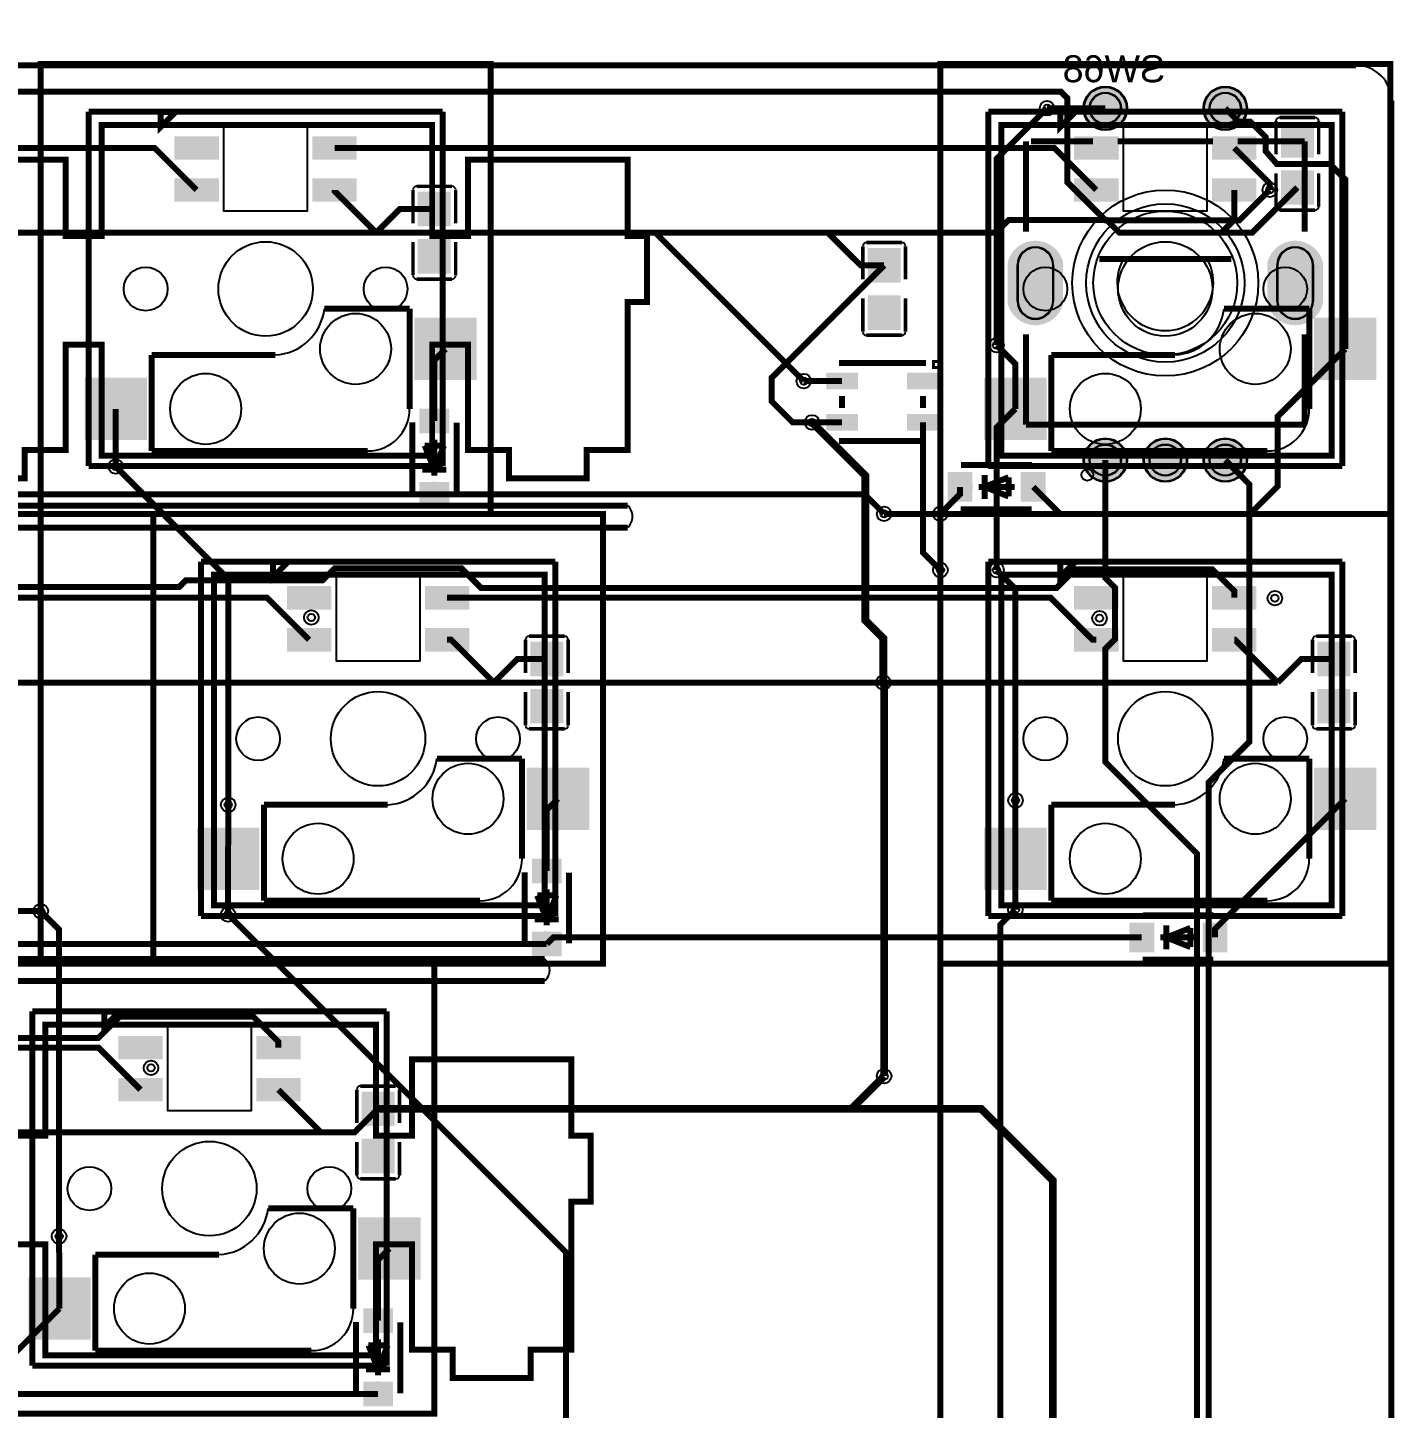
# Model space of a CAD drawing. Extents: x 183 to 12581, y -4976 to -1155.
# Drawn here: x 10291 to 12570, y -3460 to -1158 of the extents above; entities that cross this region are included whole.
import ezdxf

# ---------------------------------------------------------------- set-up
doc = ezdxf.new("R2010")
doc.units = 9
for name, color, linetype, true_color in [('BoardOutLine', 7, 'Continuous', 0xff00ff), ('BottomLayer', 7, 'Continuous', 0x0000ff), ('BottomPasteMaskLayer', 7, 'Continuous', 0x800000), ('BottomSilkLayer', 7, 'Continuous', 0x66cc33), ('BottomSolderMaskLayer', 7, 'Continuous', 0xaa00ff), ('Document', 7, 'Continuous', 0xffffff), ('Hole', 7, 'Continuous', 0x222222), ('Multi-Layer', 7, 'Continuous', 0xc0c0c0), ('TopLayer', 7, 'Continuous', 0xff0000), ('TopSilkLayer', 7, 'Continuous', 0xffcc00), ('TopSolderMaskLayer', 7, 'Continuous', 0x800080)]:
    doc.layers.add(name, color=color, linetype=linetype, true_color=true_color)
doc.styles.get("Standard").update_dxf_attribs({"font": 'arial.ttf'})

msp = doc.modelspace()

# ---------------------------------------------------------------- hatches: boundary and pattern name
at = {"layer": 'BottomLayer'}
for points in [[(12381.4, -1373.7), (12434.6, -1373.7), (12434.6, -1318.2), (12381.4, -1318.2)], [(10537.7, -1341.3), (10607.7, -1341.3), (10607.7, -1376.3), (10537.7, -1376.3)], [(10767.7, -1341.3), (10837.7, -1341.3), (10837.7, -1376.3), (10767.7, -1376.3)], [(12037.8, -1341.3), (12107.8, -1341.3), (12107.8, -1376.3), (12037.8, -1376.3)], [(12267.8, -1341.3), (12337.8, -1341.3), (12337.8, -1376.3), (12267.8, -1376.3)], [(12381.4, -1396.9), (12434.6, -1396.9), (12434.6, -1452.4), (12381.4, -1452.4)], [(10537.7, -1411.3), (10607.7, -1411.3), (10607.7, -1446.3), (10537.7, -1446.3)], [(10767.7, -1411.3), (10837.7, -1411.3), (10837.7, -1446.3), (10767.7, -1446.3)], [(12037.8, -1411.3), (12107.8, -1411.3), (12107.8, -1446.3), (12037.8, -1446.3)], [(12267.8, -1411.3), (12337.8, -1411.3), (12337.8, -1446.3), (12267.8, -1446.3)], [(10995.6, -1488.4), (10942.4, -1488.4), (10942.4, -1432.9), (10995.6, -1432.9)], [(10995.6, -1511.6), (10942.4, -1511.6), (10942.4, -1567.2), (10995.6, -1567.2)], [(11692.4, -1582.2), (11745.6, -1582.2), (11745.6, -1526.7), (11692.4, -1526.7)], [(11692.4, -1605.4), (11745.6, -1605.4), (11745.6, -1660.9), (11692.4, -1660.9)], [(10937.7, -1643.8), (11037.7, -1643.8), (11037.7, -1743.8), (10937.7, -1743.8)], [(12437.8, -1643.8), (12537.8, -1643.8), (12537.8, -1743.8), (12437.8, -1743.8)], [(10387.7, -1743.8), (10487.7, -1743.8), (10487.7, -1843.8), (10387.7, -1843.8)], [(11623.4, -1760.2), (11674.6, -1760.2), (11674.6, -1734.6), (11623.4, -1734.6)], [(11758.4, -1760.2), (11809.6, -1760.2), (11809.6, -1734.6), (11758.4, -1734.6)], [(11887.8, -1743.8), (11987.8, -1743.8), (11987.8, -1843.8), (11887.8, -1843.8)], [(10992.6, -1833.7), (10992.6, -1794.3), (10945.4, -1794.3), (10945.4, -1833.7)], [(11623.4, -1829.1), (11674.6, -1829.1), (11674.6, -1803.5), (11623.4, -1803.5)], [(11758.4, -1829.1), (11809.6, -1829.1), (11809.6, -1803.5), (11758.4, -1803.5)], [(11825.8, -1947.4), (11865.2, -1947.4), (11865.2, -1900.2), (11825.8, -1900.2)], [(11947.8, -1947.4), (11987.2, -1947.4), (11987.2, -1900.2), (11947.8, -1900.2)], [(10992.6, -1955.7), (10992.6, -1916.4), (10945.4, -1916.4), (10945.4, -1955.7)], [(10725.2, -2091.3), (10795.2, -2091.3), (10795.2, -2126.3), (10725.2, -2126.3)], [(10955.2, -2091.3), (11025.2, -2091.3), (11025.2, -2126.3), (10955.2, -2126.3)], [(12037.8, -2091.3), (12107.8, -2091.3), (12107.8, -2126.3), (12037.8, -2126.3)], [(12267.8, -2091.3), (12337.8, -2091.3), (12337.8, -2126.3), (12267.8, -2126.3)], [(10725.2, -2161.3), (10795.2, -2161.3), (10795.2, -2196.3), (10725.2, -2196.3)], [(10955.2, -2161.3), (11025.2, -2161.3), (11025.2, -2196.3), (10955.2, -2196.3)], [(12037.8, -2161.3), (12107.8, -2161.3), (12107.8, -2196.3), (12037.8, -2196.3)], [(12267.8, -2161.3), (12337.8, -2161.3), (12337.8, -2196.3), (12267.8, -2196.3)], [(11183.1, -2238.4), (11129.9, -2238.4), (11129.9, -2182.9), (11183.1, -2182.9)], [(12495.6, -2238.4), (12442.4, -2238.4), (12442.4, -2182.9), (12495.6, -2182.9)], [(11183.1, -2261.7), (11129.9, -2261.7), (11129.9, -2317.2), (11183.1, -2317.2)], [(12495.6, -2261.7), (12442.4, -2261.7), (12442.4, -2317.2), (12495.6, -2317.2)], [(11125.2, -2393.8), (11225.2, -2393.8), (11225.2, -2493.8), (11125.2, -2493.8)], [(12437.8, -2393.8), (12537.8, -2393.8), (12537.8, -2493.8), (12437.8, -2493.8)], [(10575.2, -2493.8), (10675.2, -2493.8), (10675.2, -2593.8), (10575.2, -2593.8)], [(11887.8, -2493.8), (11987.8, -2493.8), (11987.8, -2593.8), (11887.8, -2593.8)], [(11180.1, -2583.7), (11180.1, -2544.4), (11132.9, -2544.4), (11132.9, -2583.7)], [(11180.1, -2705.8), (11180.1, -2666.4), (11132.9, -2666.4), (11132.9, -2705.8)], [(12129.1, -2698.7), (12168.4, -2698.7), (12168.4, -2651.4), (12129.1, -2651.4)], [(12251.1, -2698.7), (12290.5, -2698.7), (12290.5, -2651.4), (12251.1, -2651.4)], [(10444, -2841.3), (10514, -2841.3), (10514, -2876.3), (10444, -2876.3)], [(10674, -2841.3), (10744, -2841.3), (10744, -2876.3), (10674, -2876.3)], [(10444, -2911.3), (10514, -2911.3), (10514, -2946.3), (10444, -2946.3)], [(10674, -2911.3), (10744, -2911.3), (10744, -2946.3), (10674, -2946.3)], [(10901.8, -2988.4), (10848.7, -2988.4), (10848.7, -2932.9), (10901.8, -2932.9)], [(10901.8, -3011.7), (10848.7, -3011.7), (10848.7, -3067.2), (10901.8, -3067.2)], [(10844, -3143.8), (10944, -3143.8), (10944, -3243.8), (10844, -3243.8)], [(10294, -3243.8), (10394, -3243.8), (10394, -3343.8), (10294, -3343.8)], [(10898.9, -3333.7), (10898.9, -3294.4), (10851.6, -3294.4), (10851.6, -3333.7)], [(10898.9, -3455.8), (10898.9, -3416.4), (10851.6, -3416.4), (10851.6, -3455.8)]]:
    msp.add_hatch(color=256, dxfattribs=at).paths.add_polyline_path(points)
at = {"layer": 'BottomPasteMaskLayer'}
for points in [[(12433.2, -1318.2), (12382.8, -1318.2), (12380.9, -1320.1), (12380.9, -1365.4), (12382.8, -1367.4), (12399, -1367.6), (12399, -1349.8), (12416.7, -1349.8), (12416.7, -1367.2), (12433.2, -1367.4), (12435.2, -1365.4), (12435.2, -1320.1)], [(10537.7, -1341.3), (10607.7, -1341.3), (10607.7, -1376.3), (10537.7, -1376.3)], [(10767.7, -1341.3), (10837.7, -1341.3), (10837.7, -1376.3), (10767.7, -1376.3)], [(12037.8, -1341.3), (12107.8, -1341.3), (12107.8, -1376.3), (12037.8, -1376.3)], [(12267.8, -1341.3), (12337.8, -1341.3), (12337.8, -1376.3), (12267.8, -1376.3)], [(12382.8, -1452.4), (12433.2, -1452.4), (12435.2, -1450.4), (12435.2, -1405.2), (12433.2, -1403.2), (12417.1, -1403), (12417.1, -1420.7), (12399.4, -1420.7), (12399.4, -1403.4), (12382.8, -1403.2), (12380.8, -1405.2), (12380.8, -1450.4)], [(10537.7, -1411.3), (10607.7, -1411.3), (10607.7, -1446.3), (10537.7, -1446.3)], [(10767.7, -1411.3), (10837.7, -1411.3), (10837.7, -1446.3), (10767.7, -1446.3)], [(12037.8, -1411.3), (12107.8, -1411.3), (12107.8, -1446.3), (12037.8, -1446.3)], [(12267.8, -1411.3), (12337.8, -1411.3), (12337.8, -1446.3), (12267.8, -1446.3)], [(10994.2, -1432.9), (10943.8, -1432.9), (10941.8, -1434.9), (10941.8, -1480.2), (10943.8, -1482.1), (10959.9, -1482.3), (10959.9, -1464.6), (10977.6, -1464.6), (10977.6, -1481.9), (10994.2, -1482.1), (10996.1, -1480.2), (10996.1, -1434.9)], [(10943.8, -1567.2), (10994.2, -1567.2), (10996.1, -1565.2), (10996.1, -1519.9), (10994.2, -1517.9), (10978, -1517.7), (10978, -1535.5), (10960.3, -1535.5), (10960.3, -1518.1), (10943.8, -1517.9), (10941.8, -1519.9), (10941.8, -1565.2)], [(11744.2, -1526.7), (11693.8, -1526.7), (11691.8, -1528.6), (11691.8, -1573.9), (11693.8, -1575.9), (11709.9, -1576.1), (11709.9, -1558.4), (11727.7, -1558.4), (11727.7, -1575.7), (11744.2, -1575.9), (11746.2, -1573.9), (11746.2, -1528.6)], [(11693.8, -1660.9), (11744.2, -1660.9), (11746.2, -1658.9), (11746.2, -1613.7), (11744.2, -1611.7), (11728.1, -1611.5), (11728.1, -1629.2), (11710.3, -1629.2), (11710.3, -1611.9), (11693.8, -1611.7), (11691.8, -1613.7), (11691.8, -1658.9)], [(10937.7, -1643.8), (11037.7, -1643.8), (11037.7, -1743.8), (10937.7, -1743.8)], [(12437.8, -1643.8), (12537.8, -1643.8), (12537.8, -1743.8), (12437.8, -1743.8)], [(10387.7, -1743.8), (10487.7, -1743.8), (10487.7, -1843.8), (10387.7, -1843.8)], [(11623.4, -1760.2), (11674.6, -1760.2), (11674.6, -1734.6), (11623.4, -1734.6)], [(11758.4, -1760.2), (11809.6, -1760.2), (11809.6, -1734.6), (11758.4, -1734.6)], [(11887.8, -1743.8), (11987.8, -1743.8), (11987.8, -1843.8), (11887.8, -1843.8)], [(10992.6, -1833.7), (10992.6, -1794.3), (10945.4, -1794.3), (10945.4, -1833.7)], [(11623.4, -1829.1), (11674.6, -1829.1), (11674.6, -1803.5), (11623.4, -1803.5)], [(11758.4, -1829.1), (11809.6, -1829.1), (11809.6, -1803.5), (11758.4, -1803.5)], [(11825.8, -1947.4), (11865.2, -1947.4), (11865.2, -1900.2), (11825.8, -1900.2)], [(11947.8, -1947.4), (11987.2, -1947.4), (11987.2, -1900.2), (11947.8, -1900.2)], [(10992.6, -1955.7), (10992.6, -1916.4), (10945.4, -1916.4), (10945.4, -1955.7)], [(10725.2, -2091.3), (10795.2, -2091.3), (10795.2, -2126.3), (10725.2, -2126.3)], [(10955.2, -2091.3), (11025.2, -2091.3), (11025.2, -2126.3), (10955.2, -2126.3)], [(12037.8, -2091.3), (12107.8, -2091.3), (12107.8, -2126.3), (12037.8, -2126.3)], [(12267.8, -2091.3), (12337.8, -2091.3), (12337.8, -2126.3), (12267.8, -2126.3)], [(10725.2, -2161.3), (10795.2, -2161.3), (10795.2, -2196.3), (10725.2, -2196.3)], [(10955.2, -2161.3), (11025.2, -2161.3), (11025.2, -2196.3), (10955.2, -2196.3)], [(12037.8, -2161.3), (12107.8, -2161.3), (12107.8, -2196.3), (12037.8, -2196.3)], [(12267.8, -2161.3), (12337.8, -2161.3), (12337.8, -2196.3), (12267.8, -2196.3)], [(11181.7, -2182.9), (11131.3, -2182.9), (11129.3, -2184.9), (11129.3, -2230.2), (11131.3, -2232.1), (11147.4, -2232.3), (11147.4, -2214.6), (11165.2, -2214.6), (11165.2, -2231.9), (11181.7, -2232.1), (11183.7, -2230.2), (11183.7, -2184.9)], [(12494.2, -2182.9), (12443.8, -2182.9), (12441.9, -2184.9), (12441.9, -2230.2), (12443.8, -2232.1), (12460, -2232.3), (12460, -2214.6), (12477.7, -2214.6), (12477.7, -2231.9), (12494.2, -2232.1), (12496.2, -2230.2), (12496.2, -2184.9)], [(11131.3, -2317.2), (11181.7, -2317.2), (11183.7, -2315.2), (11183.7, -2269.9), (11181.7, -2268), (11165.5, -2267.8), (11165.5, -2285.5), (11147.8, -2285.5), (11147.8, -2268.2), (11131.3, -2268), (11129.3, -2269.9), (11129.3, -2315.2)], [(12443.8, -2317.2), (12494.2, -2317.2), (12496.2, -2315.2), (12496.2, -2269.9), (12494.2, -2268), (12478.1, -2267.8), (12478.1, -2285.5), (12460.4, -2285.5), (12460.4, -2268.2), (12443.8, -2268), (12441.9, -2269.9), (12441.9, -2315.2)], [(11125.2, -2393.8), (11225.2, -2393.8), (11225.2, -2493.8), (11125.2, -2493.8)], [(12437.8, -2393.8), (12537.8, -2393.8), (12537.8, -2493.8), (12437.8, -2493.8)], [(10575.2, -2493.8), (10675.2, -2493.8), (10675.2, -2593.8), (10575.2, -2593.8)], [(11887.8, -2493.8), (11987.8, -2493.8), (11987.8, -2593.8), (11887.8, -2593.8)], [(11180.1, -2583.7), (11180.1, -2544.4), (11132.9, -2544.4), (11132.9, -2583.7)], [(11180.1, -2705.8), (11180.1, -2666.4), (11132.9, -2666.4), (11132.9, -2705.8)], [(12129.1, -2698.7), (12168.4, -2698.7), (12168.4, -2651.4), (12129.1, -2651.4)], [(12251.1, -2698.7), (12290.5, -2698.7), (12290.5, -2651.4), (12251.1, -2651.4)], [(10444, -2841.3), (10514, -2841.3), (10514, -2876.3), (10444, -2876.3)], [(10674, -2841.3), (10744, -2841.3), (10744, -2876.3), (10674, -2876.3)], [(10444, -2911.3), (10514, -2911.3), (10514, -2946.3), (10444, -2946.3)], [(10674, -2911.3), (10744, -2911.3), (10744, -2946.3), (10674, -2946.3)], [(10900.4, -2932.9), (10850, -2932.9), (10848.1, -2934.9), (10848.1, -2980.2), (10850, -2982.2), (10866.2, -2982.3), (10866.2, -2964.6), (10883.9, -2964.6), (10883.9, -2982), (10900.4, -2982.2), (10902.4, -2980.2), (10902.4, -2934.9)], [(10850, -3067.2), (10900.4, -3067.2), (10902.4, -3065.2), (10902.4, -3019.9), (10900.4, -3018), (10884.3, -3017.8), (10884.3, -3035.5), (10866.6, -3035.5), (10866.6, -3018.2), (10850, -3018), (10848.1, -3019.9), (10848.1, -3065.2)], [(10844, -3143.8), (10944, -3143.8), (10944, -3243.8), (10844, -3243.8)], [(10294, -3243.8), (10394, -3243.8), (10394, -3343.8), (10294, -3343.8)], [(10898.9, -3333.7), (10898.9, -3294.4), (10851.6, -3294.4), (10851.6, -3333.7)], [(10898.9, -3455.8), (10898.9, -3416.4), (10851.6, -3416.4), (10851.6, -3455.8)]]:
    msp.add_hatch(color=256, dxfattribs=at).paths.add_polyline_path(points)
at = {"layer": 'BottomSolderMaskLayer'}
for points in [[(12051.3, -1292.6, 1), (12124.2, -1292.6, 1)], [(12251.3, -1292.6, 1), (12324.2, -1292.6, 1)], [(12380.5, -1374.7), (12435.5, -1374.7), (12435.5, -1317.1), (12380.5, -1317.1)], [(10535.7, -1339.3), (10609.7, -1339.3), (10609.7, -1378.3), (10535.7, -1378.3)], [(10765.7, -1339.3), (10839.7, -1339.3), (10839.7, -1378.3), (10765.7, -1378.3)], [(12035.8, -1339.3), (12109.8, -1339.3), (12109.8, -1378.3), (12035.8, -1378.3)], [(12265.8, -1339.3), (12339.8, -1339.3), (12339.8, -1378.3), (12265.8, -1378.3)], [(12380.5, -1395.9), (12435.5, -1395.9), (12435.5, -1453.5), (12380.5, -1453.5)], [(10535.7, -1409.3), (10609.7, -1409.3), (10609.7, -1448.3), (10535.7, -1448.3)], [(10765.7, -1409.3), (10839.7, -1409.3), (10839.7, -1448.3), (10765.7, -1448.3)], [(12035.8, -1409.3), (12109.8, -1409.3), (12109.8, -1448.3), (12035.8, -1448.3)], [(12265.8, -1409.3), (12339.8, -1409.3), (12339.8, -1448.3), (12265.8, -1448.3)], [(10996.5, -1489.5), (10941.5, -1489.5), (10941.5, -1431.9), (10996.5, -1431.9)], [(10996.5, -1510.6), (10941.5, -1510.6), (10941.5, -1568.2), (10996.5, -1568.2)], [(12017.5, -1618.1, -0.785398), (11925, -1618.1), (11925, -1549.7, -0.785398), (12017.5, -1549.7)], [(12450.6, -1618.1, -0.785398), (12358, -1618.1), (12358, -1549.7, -0.785398), (12450.6, -1549.7)], [(11691.5, -1583.2), (11746.5, -1583.2), (11746.5, -1525.6), (11691.5, -1525.6)], [(11691.5, -1604.4), (11746.5, -1604.4), (11746.5, -1662), (11691.5, -1662)], [(10935.7, -1641.8), (11039.7, -1641.8), (11039.7, -1745.8), (10935.7, -1745.8)], [(12435.8, -1641.8), (12539.8, -1641.8), (12539.8, -1745.8), (12435.8, -1745.8)], [(10385.7, -1741.8), (10489.7, -1741.8), (10489.7, -1845.8), (10385.7, -1845.8)], [(11622.4, -1761.2), (11675.6, -1761.2), (11675.6, -1733.6), (11622.4, -1733.6)], [(11757.4, -1761.2), (11810.6, -1761.2), (11810.6, -1733.6), (11757.4, -1733.6)], [(11885.8, -1741.8), (11989.8, -1741.8), (11989.8, -1845.8), (11885.8, -1845.8)], [(10993.8, -1834.5), (10993.8, -1793.5), (10944.2, -1793.5), (10944.2, -1834.5)], [(11622.4, -1830.1), (11675.6, -1830.1), (11675.6, -1802.5), (11622.4, -1802.5)], [(11757.4, -1830.1), (11810.6, -1830.1), (11810.6, -1802.5), (11757.4, -1802.5)], [(12051.3, -1879.2, 1), (12124.2, -1879.2, 1)], [(12151.3, -1879.2, 1), (12224.2, -1879.2, 1)], [(12251.3, -1879.2, 1), (12324.2, -1879.2, 1)], [(11824.8, -1948.4), (11866.2, -1948.4), (11866.2, -1899.2), (11824.8, -1899.2)], [(11946.8, -1948.4), (11988.2, -1948.4), (11988.2, -1899.2), (11946.8, -1899.2)], [(10993.8, -1956.6), (10993.8, -1915.5), (10944.2, -1915.5), (10944.2, -1956.6)], [(10723.2, -2089.3), (10797.2, -2089.3), (10797.2, -2128.3), (10723.2, -2128.3)], [(10953.2, -2089.3), (11027.2, -2089.3), (11027.2, -2128.3), (10953.2, -2128.3)], [(12035.8, -2089.3), (12109.8, -2089.3), (12109.8, -2128.3), (12035.8, -2128.3)], [(12265.8, -2089.3), (12339.8, -2089.3), (12339.8, -2128.3), (12265.8, -2128.3)], [(10723.2, -2159.3), (10797.2, -2159.3), (10797.2, -2198.3), (10723.2, -2198.3)], [(10953.2, -2159.3), (11027.2, -2159.3), (11027.2, -2198.3), (10953.2, -2198.3)], [(12035.8, -2159.3), (12109.8, -2159.3), (12109.8, -2198.3), (12035.8, -2198.3)], [(12265.8, -2159.3), (12339.8, -2159.3), (12339.8, -2198.3), (12265.8, -2198.3)], [(11184, -2239.5), (11129, -2239.5), (11129, -2181.9), (11184, -2181.9)], [(12496.5, -2239.5), (12441.5, -2239.5), (12441.5, -2181.9), (12496.5, -2181.9)], [(11184, -2260.6), (11129, -2260.6), (11129, -2318.2), (11184, -2318.2)], [(12496.5, -2260.6), (12441.5, -2260.6), (12441.5, -2318.2), (12496.5, -2318.2)], [(11123.2, -2391.8), (11227.2, -2391.8), (11227.2, -2495.8), (11123.2, -2495.8)], [(12435.8, -2391.8), (12539.8, -2391.8), (12539.8, -2495.8), (12435.8, -2495.8)], [(10573.2, -2491.8), (10677.2, -2491.8), (10677.2, -2595.8), (10573.2, -2595.8)], [(11885.8, -2491.8), (11989.8, -2491.8), (11989.8, -2595.8), (11885.8, -2595.8)], [(11181.3, -2584.6), (11181.3, -2543.5), (11131.7, -2543.5), (11131.7, -2584.6)], [(11181.3, -2706.6), (11181.3, -2665.6), (11131.7, -2665.6), (11131.7, -2706.6)], [(12128.1, -2699.7), (12169.4, -2699.7), (12169.4, -2650.4), (12128.1, -2650.4)], [(12250.1, -2699.7), (12291.5, -2699.7), (12291.5, -2650.4), (12250.1, -2650.4)], [(10442, -2839.3), (10516, -2839.3), (10516, -2878.3), (10442, -2878.3)], [(10672, -2839.3), (10746, -2839.3), (10746, -2878.3), (10672, -2878.3)], [(10442, -2909.3), (10516, -2909.3), (10516, -2948.3), (10442, -2948.3)], [(10672, -2909.3), (10746, -2909.3), (10746, -2948.3), (10672, -2948.3)], [(10902.8, -2989.5), (10847.7, -2989.5), (10847.7, -2931.9), (10902.8, -2931.9)], [(10902.8, -3010.6), (10847.7, -3010.6), (10847.7, -3068.2), (10902.8, -3068.2)], [(10842, -3141.8), (10946, -3141.8), (10946, -3245.8), (10842, -3245.8)], [(10292, -3241.8), (10396, -3241.8), (10396, -3345.8), (10292, -3345.8)], [(10900.1, -3334.6), (10900.1, -3293.5), (10850.4, -3293.5), (10850.4, -3334.6)], [(10900.1, -3456.6), (10900.1, -3415.6), (10850.4, -3415.6), (10850.4, -3456.6)]]:
    msp.add_hatch(color=256, dxfattribs=at).paths.add_polyline_path(points)
at = {"layer": 'Document'}
for points in [[(10974, -1830), (10974, -1795), (10964, -1795), (10964, -1830)], [(10951.8, -1817.1), (10986.8, -1817.1), (10986.8, -1807.1), (10951.8, -1807.1)], [(11964.4, -1906.6), (11964.4, -1941.6), (11974.4, -1941.6), (11974.4, -1906.6)], [(10974, -1950), (10974, -1915), (10964, -1915), (10964, -1950)], [(11831.5, -1928.8), (11866.5, -1928.8), (11866.5, -1918.8), (11831.5, -1918.8)], [(11951.5, -1928.8), (11986.5, -1928.8), (11986.5, -1918.8), (11951.5, -1918.8)], [(11161.5, -2580.1), (11161.5, -2545.1), (11151.5, -2545.1), (11151.5, -2580.1)], [(11139.3, -2567.1), (11174.3, -2567.1), (11174.3, -2557.1), (11139.3, -2557.1)], [(11161.5, -2700.1), (11161.5, -2665.1), (11151.5, -2665.1), (11151.5, -2700.1)], [(12134.8, -2680.1), (12169.8, -2680.1), (12169.8, -2670.1), (12134.8, -2670.1)], [(12254.8, -2680.1), (12289.8, -2680.1), (12289.8, -2670.1), (12254.8, -2670.1)], [(12267.7, -2657.9), (12267.7, -2692.9), (12277.7, -2692.9), (12277.7, -2657.9)], [(10858.1, -3317.1), (10893.1, -3317.1), (10893.1, -3307.1), (10858.1, -3307.1)], [(10880.2, -3330.1), (10880.2, -3295.1), (10870.2, -3295.1), (10870.2, -3330.1)], [(10880.2, -3450.1), (10880.2, -3415.1), (10870.2, -3415.1), (10870.2, -3450.1)]]:
    msp.add_hatch(color=256, dxfattribs=at).paths.add_polyline_path(points)
at = {"layer": 'Multi-Layer'}
for points in [[(12052.3, -1292.6, 1), (12123.2, -1292.6, 1)], [(12252.3, -1292.6, 1), (12323.2, -1292.6, 1)], [(12016.5, -1617.4, -0.785398), (11926, -1617.4), (11926, -1550.5, -0.785398), (12016.5, -1550.5)], [(12449.6, -1617.4, -0.785398), (12359, -1617.4), (12359, -1550.5, -0.785398), (12449.6, -1550.5)], [(12052.3, -1879.2, 1), (12123.2, -1879.2, 1)], [(12152.3, -1879.2, 1), (12223.2, -1879.2, 1)], [(12252.3, -1879.2, 1), (12323.2, -1879.2, 1)]]:
    msp.add_hatch(color=256, dxfattribs=at).paths.add_polyline_path(points)
at = {"layer": 'TopSolderMaskLayer'}
for points in [[(12051.3, -1292.6, 1), (12124.2, -1292.6, 1)], [(12251.3, -1292.6, 1), (12324.2, -1292.6, 1)], [(12017.5, -1618.1, -0.785398), (11925, -1618.1), (11925, -1549.7, -0.785398), (12017.5, -1549.7)], [(12450.6, -1618.1, -0.785398), (12358, -1618.1), (12358, -1549.7, -0.785398), (12450.6, -1549.7)], [(12051.3, -1879.2, 1), (12124.2, -1879.2, 1)], [(12151.3, -1879.2, 1), (12224.2, -1879.2, 1)], [(12251.3, -1879.2, 1), (12324.2, -1879.2, 1)]]:
    msp.add_hatch(color=256, dxfattribs=at).paths.add_polyline_path(points)

# ---------------------------------------------------------------- linework, layer by layer
at = {"layer": 'BoardOutLine', "const_width": 10}
for points in [[(248.9, -1221), (12505.8, -1221)], [(12564.8, -1280.1), (12564.8, -4911.9)]]:
    msp.add_lwpolyline(points, dxfattribs=at)
at = {"layer": 'BoardOutLine'}
msp.add_arc((12505.8, -1280.1), 59.1, 0, 90, dxfattribs=at)
at = {"layer": 'BottomLayer'}
for points, const_width in [([(12087.8, -1292.6), (11990.8, -1292.6)], 10), ([(12287.8, -1292.6), (12310, -1314.8), (12329.6, -1314.8), (12355, -1340.2), (12355, -1363.9), (12373.7, -1385.3), (12462.1, -1385.3), (12487.8, -1411), (12487.8, -1693.8)], 10), ([(9677.7, -1358.8), (10502.7, -1358.8), (10572.7, -1428.8)], 10), ([(10802.7, -1358.8), (12002.8, -1358.8), (12072.8, -1428.8)], 10), ([(12302.8, -1358.8), (12362.1, -1418.1), (12362.1, -1428.7)], 10), ([(10802.7, -1428.8), (10802.7, -1430.6), (10872.1, -1500)], 10), ([(12302.8, -1428.8), (12302.8, -1478.8), (12281.5, -1500)], 10), ([(12408, -1424.6), (12332.7, -1500), (12297.6, -1500)], 10), ([(12297.6, -1500), (12111.1, -1500), (12089.8, -1478.7), (11926.9, -1478.7), (11905.5, -1500), (1218.8, -1500), (1182, -1536.8), (1059.1, -1536.8), (1037.9, -1515.6), (1037.9, -1458.4)], 10), ([(10969, -1460.7), (10911.4, -1460.7), (10872.1, -1500)], 10), ([(11719, -1554.4), (11679.7, -1554.4), (11625.2, -1500)], 10), ([(11719, -1554.4), (11531.5, -1741.9), (11531.5, -1781.3), (11566.5, -1816.3), (11598.6, -1816.3)], 10), ([(10987.7, -1693.8), (10969, -1712.5), (10969, -1814)], 10), ([(11906.5, -1687.5), (11937.8, -1718.8), (11937.8, -1793.8)], 10), ([(12487.8, -1693.8), (12375.3, -1806.3), (12375.3, -1922.7), (12329.2, -1968.8), (12012.5, -1968.8), (11967.5, -1923.8)], 10), ([(11585, -1747.4), (11649, -1747.4)], 10), ([(10437.7, -1793.8), (10437.7, -1889.8)], 10), ([(11937.8, -1793.8), (11906.5, -1825), (11906.5, -2062.5)], 10), ([(11598.6, -1816.3), (11649, -1816.3)], 10), ([(11812.8, -2062.5), (11784, -2033.8), (11784, -1816.3)], 10), ([(843.8, -1936.1), (10969, -1936.1)], 10), ([(11719, -1968.8), (11686.3, -1936.1), (10969, -1936.1)], 10), ([(11812.8, -1968.8), (11845.5, -1936.1), (11845.5, -1923.8)], 10), ([(11812.8, -1968.8), (11812.8, -1968.8), (11812.8, -1968.8)], 10), ([(12302.8, -2108.8), (12302.8, -2097.2), (12266, -2061.4), (12037.5, -2061.4), (12006.5, -2092.4), (11047, -2092.4), (11014.5, -2059.9), (10802.5, -2059.9), (10782.5, -2079.9), (10554.5, -2079.9), (10543.5, -2090.9), (10104.5, -2090.9)], 10), ([(10052.7, -2108.8), (10690.2, -2108.8), (10760.2, -2178.8)], 10), ([(10990.2, -2108.8), (11996.6, -2108.8), (12066.6, -2178.8), (12072.8, -2178.8)], 10), ([(10990.2, -2178.8), (10997, -2178.8), (11068.3, -2250)], 10), ([(12302.8, -2178.8), (12304, -2178.8), (12375.3, -2250)], 10), ([(11156.5, -2210.7), (11107.6, -2210.7), (11068.3, -2250)], 10), ([(12469, -2210.7), (12414.6, -2210.7), (12375.3, -2250)], 10), ([(937.5, -2250), (11717.6, -2250)], 10), ([(11717.6, -2250), (12375.3, -2250)], 10), ([(11175.2, -2443.8), (11156.5, -2462.5), (11156.5, -2564)], 10), ([(12487.8, -2443.8), (12270.8, -2660.8), (12270.8, -2675.1)], 10), ([(10625.4, -2453.9), (10625.2, -2543.8)], 10), ([(11938, -2446.5), (11937.8, -2543.8)], 10), ([(9687.7, -2543.8), (9775.2, -2631.2), (10312.6, -2631.2)], 10), ([(10625.2, -2543.8), (10625.2, -2636.8)], 10), ([(11937.8, -2543.8), (11937.8, -2628.8)], 10), ([(11156.5, -2686.1), (11167.5, -2675.1), (12148.7, -2675.1)], 10), ([(1031.3, -2686.1), (11156.5, -2686.1)], 10), ([(10709, -2858.8), (10709, -2848.9), (10667.2, -2807.2), (10444.4, -2807.2), (10408.8, -2842.7), (9561.6, -2842.7), (9531, -2812.2), (9221.5, -2812.2), (9190.3, -2842.2), (8797.9, -2842.2), (8767.2, -2811.4), (8467.9, -2811.4), (8436, -2842.2), (8060.1, -2842.2), (8030.1, -2812.2), (7715.8, -2812.2), (7685.2, -2842.7), (7312.3, -2842.7), (7281.8, -2812.2)], 10), ([(9490.2, -2858.8), (10409, -2858.8), (10479, -2928.8)], 10), ([(11719, -2906.3), (11664.5, -2960.9), (11656.7, -2960.9)], 13), ([(958.8, -2928.8), (960, -2928.8), (1031.3, -3000.1), (1220, -3000.1), (1258.4, -3038.5), (1551.4, -3038.5), (1589.8, -3000.1), (10835.9, -3000.1), (10875.2, -2960.7)], 10), ([(10709, -2928.8), (10780.2, -3000.1), (10781.5, -3000.1)], 10), ([(10875.2, -2960.7), (11880.7, -2960.9), (12000.3, -3080.4), (12000.3, -3656.3), (11906.6, -3750), (11875, -3750)], 13), ([(10343.3, -3173.3), (10344, -3293.8)], 10), ([(10894, -3193.8), (10875.2, -3212.6), (10875.2, -3314.1)], 10), ([(10344, -3293.8), (10231, -3406.8), (9976.3, -3406.8)], 10), ([(1125, -3436.1), (10875.2, -3436.1)], 10)]:
    msp.add_lwpolyline(points, dxfattribs=dict(at, const_width=const_width))
at = {"layer": 'BottomSilkLayer', "const_width": 10}
for points in [[(10512.7, -1298.8), (10537.7, -1298.8), (10512.7, -1323.8), (10512.7, -1298.8)], [(12012.8, -1298.8), (12037.8, -1298.8), (12012.8, -1323.8), (12012.8, -1298.8)], [(11804, -1717.4), (11804, -1722.4), (11809, -1722.4), (11809, -1717.4), (11804, -1717.4)], [(10700.2, -2048.8), (10725.2, -2048.8), (10700.2, -2073.8), (10700.2, -2048.8)], [(12012.8, -2048.8), (12037.8, -2048.8), (12012.8, -2073.8), (12012.8, -2048.8)], [(10419, -2798.8), (10444, -2798.8), (10419, -2823.8), (10419, -2798.8)]]:
    msp.add_lwpolyline(points, close=True, dxfattribs=at)
at = {"layer": 'BottomSilkLayer'}
for points, const_width in [([(12372.4, -1369.5), (12372.4, -1314)], 6), ([(12378.4, -1308), (12437.6, -1308)], 6), ([(12443.6, -1314), (12443.6, -1369.5)], 6), ([(12372.4, -1401.1), (12372.4, -1456.6)], 6), ([(12443.6, -1456.6), (12443.6, -1401.1)], 6), ([(10933.4, -1428.7), (10933.4, -1484.2)], 6), ([(10998.6, -1422.7), (10939.4, -1422.7)], 6), ([(11004.6, -1484.2), (11004.6, -1428.7)], 6), ([(12378.4, -1462.6), (12437.6, -1462.6)], 6), ([(10933.4, -1571.3), (10933.4, -1515.8)], 6), ([(11004.6, -1515.8), (11004.6, -1571.3)], 6), ([(11689.4, -1516.5), (11748.6, -1516.5)], 6), ([(11683.4, -1578), (11683.4, -1522.5)], 6), ([(11754.6, -1522.5), (11754.6, -1578)], 6), ([(10998.6, -1577.3), (10939.4, -1577.3)], 6), ([(11683.4, -1609.6), (11683.4, -1665.1)], 6), ([(11754.6, -1665.1), (11754.6, -1609.6)], 6), ([(11689.4, -1671.1), (11748.6, -1671.1)], 6), ([(11649, -1722.4), (11649, -1717.4), (11784, -1717.4), (11784, -1722.4)], 10), ([(11649, -1792.4), (11649, -1772.4)], 10), ([(11784, -1792.4), (11784, -1772.4)], 10), ([(10932.2, -1934.4), (10932.2, -1816.2)], 10), ([(11006.2, -1934.9), (11006.2, -1816.8)], 10), ([(10969, -1905), (10969, -1845)], 10), ([(11649, -1842.4), (11649, -1847.4), (11784, -1847.4), (11784, -1842.4)], 10), ([(10953, -1855), (10969, -1895)], 10), ([(10985, -1855), (10953, -1855)], 10), ([(10969, -1895), (10985, -1855)], 10), ([(11847.2, -1887.1), (11965.3, -1887.1)], 10), ([(10989, -1895), (10949, -1895)], 10), ([(11886.5, -1943.8), (11886.5, -1903.8)], 10), ([(11926.5, -1907.8), (11886.5, -1923.8)], 10), ([(11926.5, -1939.8), (11926.5, -1907.8)], 10), ([(11876.5, -1923.8), (11936.5, -1923.8)], 10), ([(11886.5, -1923.8), (11926.5, -1939.8)], 10), ([(11846.7, -1961.1), (11964.8, -1961.1)], 10), ([(11120.9, -2178.7), (11120.9, -2234.3)], 6), ([(11186.1, -2172.7), (11126.9, -2172.7)], 6), ([(11192.1, -2234.3), (11192.1, -2178.7)], 6), ([(12433.4, -2178.7), (12433.4, -2234.3)], 6), ([(12498.6, -2172.7), (12439.4, -2172.7)], 6), ([(12504.6, -2234.3), (12504.6, -2178.7)], 6), ([(11120.9, -2321.4), (11120.9, -2265.8)], 6), ([(11192.1, -2265.8), (11192.1, -2321.4)], 6), ([(12433.4, -2321.4), (12433.4, -2265.8)], 6), ([(12504.6, -2265.8), (12504.6, -2321.4)], 6), ([(11186.1, -2327.4), (11126.9, -2327.4)], 6), ([(12498.6, -2327.4), (12439.4, -2327.4)], 6), ([(11119.8, -2684.4), (11119.8, -2566.3)], 10), ([(11193.8, -2684.9), (11193.8, -2566.8)], 10), ([(11140.5, -2605.1), (11156.5, -2645.1)], 10), ([(11172.5, -2605.1), (11140.5, -2605.1)], 10), ([(11156.5, -2655.1), (11156.5, -2595.1)], 10), ([(11156.5, -2645.1), (11172.5, -2605.1)], 10), ([(11176.5, -2645.1), (11136.5, -2645.1)], 10), ([(12150.4, -2638.3), (12268.5, -2638.3)], 10), ([(12179.8, -2675.1), (12239.8, -2675.1)], 10), ([(12189.8, -2695.1), (12189.8, -2655.1)], 10), ([(12229.8, -2659.1), (12189.8, -2675.1)], 10), ([(12189.8, -2675.1), (12229.8, -2691.1)], 10), ([(12229.8, -2691.1), (12229.8, -2659.1)], 10), ([(12149.9, -2712.3), (12268, -2712.3)], 10), ([(10904.8, -2922.8), (10845.7, -2922.8)], 6), ([(10839.7, -2928.8), (10839.7, -2984.3)], 6), ([(10910.8, -2984.3), (10910.8, -2928.8)], 6), ([(10839.7, -3071.4), (10839.7, -3015.9)], 6), ([(10910.8, -3015.9), (10910.8, -3071.4)], 6), ([(10904.8, -3077.4), (10845.7, -3077.4)], 6), ([(10838.5, -3434.4), (10838.5, -3316.3)], 10), ([(10912.5, -3434.9), (10912.5, -3316.8)], 10), ([(10859.2, -3355.1), (10875.2, -3395.1)], 10), ([(10891.2, -3355.1), (10859.2, -3355.1)], 10), ([(10875.2, -3405.1), (10875.2, -3345.1)], 10), ([(10875.2, -3395.1), (10891.2, -3355.1)], 10), ([(10895.2, -3395.1), (10855.2, -3395.1)], 10)]:
    msp.add_lwpolyline(points, dxfattribs=dict(at, const_width=const_width))
for centre, start, end in [((12378.4, -1314), 90, 180), ((12437.6, -1314), 0, 90), ((10939.4, -1428.7), 90, 180), ((10998.6, -1428.7), 0, 90), ((12378.4, -1456.6), 180, 270), ((12437.6, -1456.6), 270, 360), ((11689.4, -1522.5), 90, 180), ((11748.6, -1522.5), 0, 90), ((10939.4, -1571.3), 180, 270), ((10998.6, -1571.3), 270, 0), ((11689.4, -1665.1), 180, 270), ((11748.6, -1665.1), 270, 360), ((11126.9, -2178.7), 90, 180), ((11186.1, -2178.7), 0, 90), ((12439.4, -2178.7), 90, 180), ((12498.6, -2178.7), 0, 90), ((11126.9, -2321.4), 180, 270), ((11186.1, -2321.4), 270, 0), ((12439.4, -2321.4), 180, 270), ((12498.6, -2321.4), 270, 0), ((10845.7, -2928.8), 90, 180), ((10904.8, -2928.8), 0, 90), ((10845.7, -3071.4), 180, 270), ((10904.8, -3071.4), 270, 0)]:
    msp.add_arc(centre, 6, start, end, dxfattribs=at)
at = {"layer": 'BottomSolderMaskLayer'}
for points in [[(11941.3, -1553.8), (11941.3, -1614.1)], [(12001.1, -1553.8), (12001.1, -1614.1)], [(12374.4, -1553.8), (12374.4, -1614.1)], [(12434.2, -1553.8), (12434.2, -1614.1)]]:
    msp.add_lwpolyline(points, close=True, dxfattribs=at)
for centre, radius in [((12087.8, -1292.6), 36.4), ((12287.8, -1292.6), 36.4), ((12087.8, -1292.6), 26.3), ((12287.8, -1292.6), 26.3), ((12087.8, -1879.2), 36.4), ((12087.8, -1879.2), 26.3), ((12187.8, -1879.2), 36.4), ((12187.8, -1879.2), 26.3), ((12287.8, -1879.2), 36.4), ((12287.8, -1879.2), 26.3)]:
    msp.add_circle(centre, radius, dxfattribs=at)
for centre, start, end in [((11971.2, -1553.8), 360, 180), ((12404.3, -1553.8), 360, 180), ((11971.2, -1614.1), 180, 360), ((12404.3, -1614.1), 180, 360)]:
    msp.add_arc(centre, 29.9, start, end, dxfattribs=at)
at = {"layer": 'Document', "const_width": 10}
for points in [[(11062.7, -1968.8), (10312.7, -1968.8), (10312.7, -1218.8), (11062.7, -1218.8)], [(11062.7, -1218.8), (11062.7, -1968.8)], [(12562.8, -1968.8), (11812.8, -1968.8), (11812.8, -1218.8), (12562.8, -1218.8)], [(12562.8, -1218.8), (12562.8, -1968.8)], [(10785.7, -1626.8), (10927.7, -1626.8)], [(10927.7, -1626.8), (10927.7, -1793.8)], [(12285.8, -1626.8), (12427.8, -1626.8)], [(12427.8, -1626.8), (12427.8, -1793.8)], [(10497.7, -1703.8), (10497.7, -1863.8)], [(10497.7, -1703.8), (10703.7, -1703.8)], [(11997.8, -1703.8), (11997.8, -1863.8)], [(11997.8, -1703.8), (12203.8, -1703.8)], [(10857.7, -1863.8), (10497.7, -1863.8)], [(12357.8, -1863.8), (11997.8, -1863.8)], [(10312.7, -2718.8), (9562.7, -2718.8), (9562.7, -1968.8), (10312.7, -1968.8)], [(10312.7, -1968.8), (10312.7, -2718.8)], [(11250.2, -2718.8), (10500.2, -2718.8), (10500.2, -1968.8), (11250.2, -1968.8)], [(11250.2, -1968.8), (11250.2, -2718.8)], [(12562.8, -2718.8), (11812.8, -2718.8), (11812.8, -1968.8), (12562.8, -1968.8)], [(12562.8, -1968.8), (12562.8, -2718.8)], [(10973.2, -2376.8), (11115.2, -2376.8)], [(11115.2, -2376.8), (11115.2, -2543.8)], [(12285.8, -2376.8), (12427.8, -2376.8)], [(12427.8, -2376.8), (12427.8, -2543.8)], [(10685.2, -2453.8), (10685.2, -2613.8)], [(10685.2, -2453.8), (10891.2, -2453.8)], [(11997.8, -2453.8), (11997.8, -2613.8)], [(11997.8, -2453.8), (12203.8, -2453.8)], [(11045.2, -2613.8), (10685.2, -2613.8)], [(12357.8, -2613.8), (11997.8, -2613.8)], [(10969, -3468.8), (10219, -3468.8), (10219, -2718.8), (10969, -2718.8)], [(10969, -2718.8), (10969, -3468.8)], [(10692, -3126.8), (10834, -3126.8)], [(10834, -3126.8), (10834, -3293.8)], [(10404, -3203.8), (10404, -3363.8)], [(10404, -3203.8), (10610, -3203.8)], [(10764, -3363.8), (10404, -3363.8)]]:
    msp.add_lwpolyline(points, dxfattribs=at)
at = {"layer": 'Document'}
msp.add_circle((12057.8, -1903.8), 9.84, dxfattribs=at)
for centre, radius, start, end in [((10699, -1616.6), 87.4, 273.1216, 353.2761), ((12199, -1616.6), 87.4, 273.1216, 353.2761), ((10858.1, -1794.1), 69.7, 270, 0.2787), ((12358.1, -1794.1), 69.7, 270, 0.2787), ((10886.5, -2366.6), 87.4, 273.1216, 353.2761), ((12199, -2366.6), 87.4, 273.1216, 353.2761), ((11045.6, -2544.1), 69.7, 270, 0.2787), ((12358.1, -2544.1), 69.7, 270, 0.2787), ((10605.2, -3116.6), 87.4, 273.1216, 353.2761), ((10764.3, -3294.2), 69.7, 270, 0.2787)]:
    msp.add_arc(centre, radius, start, end, dxfattribs=at)
at = {"layer": 'Hole'}
for centre in [(11990.8, -1292.6), (12362.1, -1428.7), (11906.5, -1687.5), (11585, -1747.4), (11598.6, -1816.3), (10437.7, -1889.8), (11719, -1968.8), (11812.8, -1968.8), (11812.8, -1968.8), (11812.8, -2062.5), (11906.5, -2062.5), (12370.5, -2109.5), (10763.9, -2141.6), (12078.2, -2142.9), (11717.6, -2250.1), (10625.4, -2453.9), (11938.1, -2446.5), (11937.8, -2628.8), (10312.7, -2631.2), (10625.2, -2636.8), (10496.6, -2892.5), (11719, -2906.3), (10343.3, -3173.3)]:
    msp.add_circle(centre, 6.1, dxfattribs=at)
at = {"layer": 'Multi-Layer'}
for points in [[(10757.7, -1323.8), (10617.7, -1323.8), (10617.7, -1463.8), (10757.7, -1463.8)], [(12257.8, -1323.8), (12117.8, -1323.8), (12117.8, -1463.8), (12257.8, -1463.8)], [(11941.7, -1554.4), (11941.7, -1613.5)], [(12000.7, -1554.4), (12000.7, -1613.5)], [(12374.8, -1554.4), (12374.8, -1613.5)], [(12433.8, -1554.4), (12433.8, -1613.5)], [(10945.2, -2073.8), (10805.2, -2073.8), (10805.2, -2213.8), (10945.2, -2213.8)], [(12257.8, -2073.8), (12117.8, -2073.8), (12117.8, -2213.8), (12257.8, -2213.8)], [(10664, -2823.8), (10524, -2823.8), (10524, -2963.8), (10664, -2963.8)]]:
    msp.add_lwpolyline(points, close=True, dxfattribs=at)
for centre, radius in [((12087.8, -1292.6), 35.4), ((12287.8, -1292.6), 35.4), ((11990.8, -1292.6), 12.2), ((12087.8, -1292.6), 25.6), ((12287.8, -1292.6), 25.6), ((12362.1, -1428.7), 12.2), ((10687.7, -1593.8), 78.7), ((12187.8, -1593.8), 78.7), ((10487.7, -1593.8), 36.4), ((10887.7, -1593.8), 36.4), ((11987.8, -1593.8), 36.4), ((12387.8, -1593.8), 36.4), ((10837.7, -1693.8), 59.1), ((12337.8, -1693.8), 59.1), ((11906.5, -1687.5), 12.2), ((10587.7, -1793.8), 59.1), ((11585, -1747.4), 12.2), ((12087.8, -1793.8), 59.1), ((11598.6, -1816.3), 12.2), ((12087.8, -1879.2), 35.4), ((12087.8, -1879.2), 25.6), ((12187.8, -1879.2), 35.4), ((12187.8, -1879.2), 25.6), ((12287.8, -1879.2), 35.4), ((12287.8, -1879.2), 25.6), ((10437.7, -1889.8), 12.2), ((11719, -1968.8), 12.2), ((11812.8, -1968.8), 12.2), ((11812.8, -1968.8), 12.2), ((11812.8, -2062.5), 12.2), ((11906.5, -2062.5), 12.2), ((12370.5, -2109.5), 12.2), ((10763.9, -2141.6), 12.2), ((12078.2, -2142.9), 12.2), ((11717.6, -2250.1), 12.2), ((10875.2, -2343.8), 78.7), ((12187.8, -2343.8), 78.7), ((10675.2, -2343.8), 36.4), ((11075.2, -2343.8), 36.4), ((11987.8, -2343.8), 36.4), ((12387.8, -2343.8), 36.4), ((11025.2, -2443.8), 59.1), ((12337.8, -2443.8), 59.1), ((11938.1, -2446.5), 12.2), ((10625.4, -2453.9), 12.2), ((10775.2, -2543.8), 59.1), ((12087.8, -2543.8), 59.1), ((10312.7, -2631.2), 12.2), ((11937.8, -2628.8), 12.2), ((10625.2, -2636.8), 12.2), ((10496.6, -2892.5), 12.2), ((11719, -2906.3), 12.2), ((10594, -3093.8), 78.7), ((10394, -3093.8), 36.4), ((10794, -3093.8), 36.4), ((10744, -3193.8), 59.1), ((10343.3, -3173.3), 12.2), ((10494, -3293.8), 59.1)]:
    msp.add_circle(centre, radius, dxfattribs=at)
for centre, start, end in [((11971.2, -1554.4), 360, 180), ((12404.3, -1554.4), 360, 180), ((11971.2, -1613.5), 180, 360), ((12404.3, -1613.5), 180, 360)]:
    msp.add_arc(centre, 29.5, start, end, dxfattribs=at)
at = {"layer": 'TopLayer'}
for points, const_width in [([(12362.1, -1428.7), (12311.2, -1479.5), (12088.3, -1479.5), (12024.3, -1415.5), (12024.3, -1275.5), (12013.7, -1264.9), (1243.4, -1264.9), (1158.1, -1350.2), (1158.1, -1494.3), (792.9, -1494.3), (533.7, -1753.5), (533.7, -2155.7)], 10), ([(11990.8, -1292.6), (11906.5, -1376.9), (11906.5, -1687.5)], 10), ([(11585, -1747.4), (11337.6, -1500), (8625.2, -1500), (8593.5, -1468.3), (8593.5, -1410.6)], 10), ([(11598.6, -1816.3), (11687.6, -1905.3), (11687.6, -2146.1), (11717.6, -2176.1), (11717.6, -2250)], 13), ([(12087.8, -1879.2), (12087.8, -2075.8), (12104, -2092), (12104, -2177.7), (12087.8, -2193.9), (12087.8, -2382.5), (12240.8, -2535.6), (12240.8, -4196.5), (12152.4, -4284.9), (12086.9, -4284.9), (12039.9, -4331.9), (12039.9, -4705.9), (11858.9, -4886.9), (5705.9, -4886.9), (5582.5, -4763.5), (5582.5, -4694.3), (5545, -4656.8), (5537.7, -4656.8)], 10), ([(12287.8, -1879.2), (12327.7, -1919.2), (12327.7, -2349.2), (12260.2, -2416.7), (12260.2, -4199.9), (12156.5, -4303.6), (12091.5, -4303.6), (12056.8, -4338.2), (12056.8, -4712.9), (11865.4, -4904.3), (5699.4, -4904.3), (5566, -4771), (5566, -4701.6), (5552.8, -4688.4), (5542.2, -4688.4)], 10), ([(10437.7, -1889.8), (10625.4, -2077.4), (10625.4, -2453.9)], 10), ([(11812.8, -1968.8), (11719, -1968.8)], 10), ([(1031.3, -4406.3), (1031.3, -4312.6), (1125, -4218.8), (2627.1, -4218.8), (2681.8, -4273.4), (3226.7, -4273.4), (3281.3, -4218.8), (3377.8, -4218.8), (3450.9, -4291.2), (3962.8, -4291.2), (4035, -4218.8), (11761.8, -4218.8), (11812.8, -4167.7), (11812.8, -2062.5)], 10), ([(11906.5, -2062.5), (11938, -2094.1), (11938, -2446.5)], 10), ([(11717.6, -2250), (11719, -2251.5), (11719, -2906.3)], 13), ([(11937.8, -2628.8), (11912.8, -2653.8), (11912.8, -4685.5)], 10), ([(10312.6, -2631.2), (10343.3, -2661.9), (10343.3, -3173.3)], 10), ([(10625.2, -2636.8), (11188.5, -3200.1), (11188.5, -3922)], 10)]:
    msp.add_lwpolyline(points, dxfattribs=dict(at, const_width=const_width))
at = {"layer": 'TopSilkLayer', "const_width": 10}
for points in [[(10312.7, -1293.8), (10312.7, -1218.8), (10387.7, -1218.8)], [(10987.7, -1218.8), (11062.7, -1218.8), (11062.7, -1293.8)], [(11812.8, -1293.8), (11812.8, -1218.8), (11887.8, -1218.8)], [(12487.8, -1218.8), (12562.8, -1218.8), (12562.8, -1293.8)], [(10392.5, -1889.1), (10392.5, -1298.5)], [(10392.5, -1298.5), (10983, -1298.5)], [(10983, -1889.1), (10983, -1298.5)], [(11892.5, -1889.1), (11892.5, -1298.5)], [(11892.5, -1298.5), (12483, -1298.5)], [(12483, -1889.1), (12483, -1298.5)], [(10156.3, -1909.8), (10286.2, -1909.8), (10286.2, -1862.5), (10354.1, -1862.5), (10354.1, -1686.6), (10414.2, -1686.6), (10414.2, -1871.6), (10965.4, -1871.6), (10965.4, -1686.6), (11025.4, -1686.6), (11025.4, -1862.5), (11093.4, -1862.5), (11093.4, -1909.8), (11223.2, -1909.8), (11223.2, -1862.5), (11291.2, -1862.5), (11291.2, -1615.7), (11323.7, -1615.7), (11323.7, -1505.5), (11291.2, -1505.5), (11291.2, -1378.3), (11025.4, -1378.3), (11025.4, -1505.5), (10965.4, -1505.5), (10965.4, -1320.4), (10414.2, -1320.4), (10414.2, -1320.4), (10414.2, -1505.5), (10354.1, -1505.5), (10354.1, -1378.3), (10088.4, -1378.3)], [(11955.5, -1498.4), (11955.5, -1347.7)], [(11963.8, -1347.7), (12067.1, -1347.7)], [(12108.5, -1347.7), (12267.1, -1347.7)], [(12308.5, -1347.7), (12420, -1347.7)], [(12420, -1347.7), (12420, -1498.4)], [(12077.8, -1543.9), (12297.8, -1543.9)], [(11955.5, -1820.2), (11955.5, -1669.4)], [(12420, -1669.4), (12420, -1820.2)], [(12420, -1820.2), (11955.5, -1820.2)], [(10392.5, -1889.1), (10983, -1889.1)], [(11892.5, -1889.1), (12483, -1889.1)], [(10387.7, -1968.8), (10312.7, -1968.8), (10312.7, -1893.8)], [(11062.7, -1893.8), (11062.7, -1968.8), (10987.7, -1968.8)], [(11887.8, -1968.8), (11812.8, -1968.8), (11812.8, -1893.8)], [(12562.8, -1893.8), (12562.8, -1968.8), (12487.8, -1968.8)], [(11291.2, -1955), (1038.7, -1955)], [(10237.7, -1968.8), (10312.7, -1968.8), (10312.7, -2043.8)], [(10500.2, -2043.8), (10500.2, -1968.8), (10575.2, -1968.8)], [(11175.2, -1968.8), (11250.2, -1968.8), (11250.2, -2043.8)], [(11812.8, -2043.8), (11812.8, -1968.8), (11887.8, -1968.8)], [(12487.8, -1968.8), (12562.8, -1968.8), (12562.8, -2043.8)], [(1038.7, -1991.6), (11291.2, -1991.6)], [(10580, -2639.1), (10580, -2048.5)], [(10580, -2048.5), (11170.5, -2048.5)], [(11170.5, -2639.1), (11170.5, -2048.5)], [(11892.5, -2639.1), (11892.5, -2048.5)], [(11892.5, -2048.5), (12483, -2048.5)], [(12483, -2639.1), (12483, -2048.5)], [(10312.7, -2643.8), (10312.7, -2718.8), (10237.7, -2718.8)], [(10575.2, -2718.8), (10500.2, -2718.8), (10500.2, -2643.8)], [(10580, -2639.1), (11170.5, -2639.1)], [(11250.2, -2643.8), (11250.2, -2718.8), (11175.2, -2718.8)], [(11887.8, -2718.8), (11812.8, -2718.8), (11812.8, -2643.8)], [(11892.5, -2639.1), (12483, -2639.1)], [(12562.8, -2643.8), (12562.8, -2718.8), (12487.8, -2718.8)], [(11152.9, -2710.9), (1414.2, -2710.9)], [(10219, -2793.8), (10219, -2718.8), (10294, -2718.8)], [(10894, -2718.8), (10969, -2718.8), (10969, -2793.8)], [(1414.2, -2747.6), (11152.9, -2747.6)], [(10298.7, -3389.1), (10298.7, -2798.5)], [(10298.7, -2798.5), (10889.3, -2798.5)], [(10889.3, -3389.1), (10889.3, -2798.5)], [(10260.4, -3186.6), (10320.4, -3186.6), (10320.4, -3371.6), (10871.6, -3371.6), (10871.6, -3186.6), (10931.6, -3186.6), (10931.6, -3362.5), (10999.5, -3362.5), (10999.5, -3409.7), (11129.5, -3409.7), (11129.5, -3362.5), (11197.4, -3362.5), (11197.4, -3115.7), (11229.9, -3115.7), (11229.9, -3005.5), (11197.4, -3005.5), (11197.4, -2878.3), (10931.6, -2878.3), (10931.6, -3005.5), (10871.6, -3005.5), (10871.6, -2820.4), (10320.4, -2820.4), (10320.4, -2820.4), (10320.4, -3005.5), (10260.4, -3005.5)], [(10298.7, -3389.1), (10889.3, -3389.1)], [(10969, -3393.8), (10969, -3468.8), (10894, -3468.8)]]:
    msp.add_lwpolyline(points, dxfattribs=at)
for points in [[(11914.2, -1320.4), (12465.4, -1320.4), (12465.4, -1871.6), (11914.2, -1871.6), (11914.2, -1320.4)], [(10601.7, -2070.4), (11152.9, -2070.4), (11152.9, -2621.6), (10601.7, -2621.6), (10601.7, -2070.4)], [(11914.2, -2070.4), (12465.4, -2070.4), (12465.4, -2621.6), (11914.2, -2621.6), (11914.2, -2070.4)]]:
    msp.add_lwpolyline(points, close=True, dxfattribs=at)
at = {"layer": 'TopSilkLayer'}
for radius in [155, 132, 120]:
    msp.add_circle((12187.8, -1583.9), radius, dxfattribs=at)
for centre, radius, start, end in [((12187.8, -1583.1), 80.2, 150.7916, 29.2084), ((11275.7, -1973.3), 24, 310.1283, 49.8717), ((11137.4, -2729.2), 24, 310.1302, 49.8698)]:
    msp.add_arc(centre, radius, start, end, dxfattribs=at)
at = {"layer": 'TopSolderMaskLayer'}
for points in [[(11941.3, -1553.8), (11941.3, -1614.1)], [(12001.1, -1553.8), (12001.1, -1614.1)], [(12374.4, -1553.8), (12374.4, -1614.1)], [(12434.2, -1553.8), (12434.2, -1614.1)]]:
    msp.add_lwpolyline(points, close=True, dxfattribs=at)
for centre, radius in [((12087.8, -1292.6), 36.4), ((12287.8, -1292.6), 36.4), ((12087.8, -1292.6), 26.3), ((12287.8, -1292.6), 26.3), ((12087.8, -1879.2), 36.4), ((12087.8, -1879.2), 26.3), ((12187.8, -1879.2), 36.4), ((12187.8, -1879.2), 26.3), ((12287.8, -1879.2), 36.4), ((12287.8, -1879.2), 26.3)]:
    msp.add_circle(centre, radius, dxfattribs=at)
for centre, start, end in [((11971.2, -1553.8), 360, 180), ((12404.3, -1553.8), 360, 180), ((11971.2, -1614.1), 180, 360), ((12404.3, -1614.1), 180, 360)]:
    msp.add_arc(centre, 29.9, start, end, dxfattribs=at)

# ---------------------------------------------------------------- texts
at = {"layer": 'Document', "text_generation_flag": 2}
msp.add_text('SW68', height=45, dxfattribs=at).set_placement((12187.8, -1249.2))

doc.saveas('drawing.dxf')
